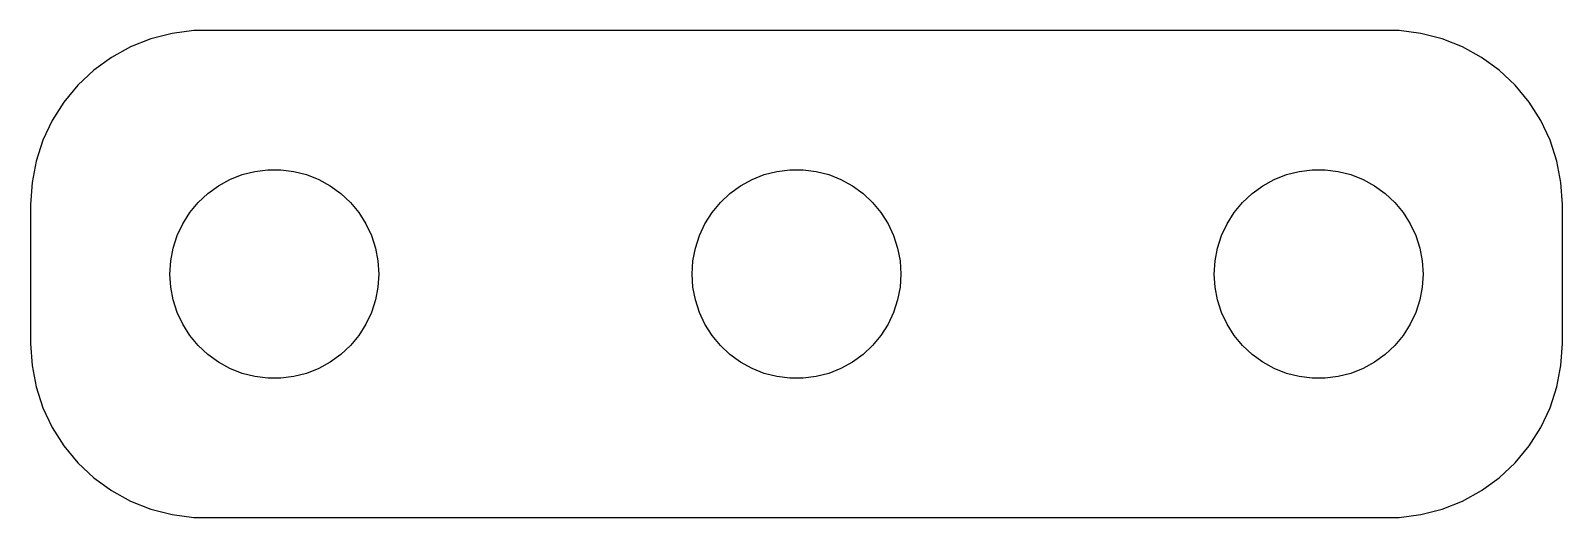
# Model space of a CAD drawing. Header units: metres. Extents: x -11 to 11, y 44.5 to 75.5.
# Drawn here: x -11 to 11, y 44.5 to 51.5 of the extents above.
import ezdxf

# ---------------------------------------------------------------- set-up
doc = ezdxf.new("R2010")
doc.units = ezdxf.units.M

msp = doc.modelspace()

# ---------------------------------------------------------------- linework, layer by layer
for p, q in [((-8.65697, 51.4951), (-8.96844, 51.4557)), ((8.65697, 51.4951), (-8.65697, 51.4951)), ((8.96844, 51.4557), (8.65697, 51.4951)), ((-9.56444, 51.2621), (-9.83955, 51.1108)), ((-9.27254, 51.3776), (-9.56444, 51.2621)), ((-8.96844, 51.4557), (-9.27254, 51.3776)), ((9.27254, 51.3776), (8.96844, 51.4557)), ((9.56444, 51.2621), (9.27254, 51.3776)), ((9.83955, 51.1108), (9.56444, 51.2621)), ((-9.83955, 51.1108), (-10.0936, 50.9263)), ((10.0936, 50.9263), (9.83955, 51.1108)), ((-10.0936, 50.9263), (-10.3224, 50.7114)), ((10.3224, 50.7114), (10.0936, 50.9263)), ((-10.3224, 50.7114), (-10.5225, 50.4695)), ((10.5225, 50.4695), (10.3224, 50.7114)), ((-10.5225, 50.4695), (-10.6908, 50.2044)), ((10.6908, 50.2044), (10.5225, 50.4695)), ((-10.6908, 50.2044), (-10.8244, 49.9203)), ((10.8244, 49.9203), (10.6908, 50.2044)), ((-10.8244, 49.9203), (-10.9214, 49.6217)), ((10.9214, 49.6217), (10.8244, 49.9203)), ((-10.9214, 49.6217), (-10.9803, 49.3133)), ((10.9803, 49.3133), (10.9214, 49.6217)), ((-10.9803, 49.3133), (-11, 49)), ((-8.30373, 49.2665), (-8.13866, 49.3572)), ((-8.13866, 49.3572), (-7.96352, 49.4266)), ((-7.96352, 49.4266), (-7.78107, 49.4734)), ((-7.78107, 49.4734), (-7.59418, 49.497)), ((-7.59418, 49.497), (-7.40581, 49.497)), ((-7.40581, 49.497), (-7.21892, 49.4734)), ((-7.21892, 49.4734), (-7.03647, 49.4266)), ((-7.03647, 49.4266), (-6.86133, 49.3572)), ((-6.86133, 49.3572), (-6.69626, 49.2665)), ((-0.803726, 49.2665), (-0.638657, 49.3572)), ((-0.638657, 49.3572), (-0.463516, 49.4266)), ((-0.463516, 49.4266), (-0.281067, 49.4734)), ((-0.281067, 49.4734), (-0.094177, 49.497)), ((-0.094177, 49.497), (0.094177, 49.497)), ((0.094177, 49.497), (0.281067, 49.4734)), ((0.281067, 49.4734), (0.463516, 49.4266)), ((0.463516, 49.4266), (0.638657, 49.3572)), ((0.638657, 49.3572), (0.803726, 49.2665)), ((6.69626, 49.2665), (6.86133, 49.3572)), ((6.86133, 49.3572), (7.03647, 49.4266)), ((7.03647, 49.4266), (7.21892, 49.4734)), ((7.21892, 49.4734), (7.40581, 49.497)), ((7.40581, 49.497), (7.59418, 49.497)), ((7.59418, 49.497), (7.78107, 49.4734)), ((7.78107, 49.4734), (7.96352, 49.4266)), ((7.96352, 49.4266), (8.13866, 49.3572)), ((8.13866, 49.3572), (8.30373, 49.2665)), ((11, 49), (10.9803, 49.3133)), ((-8.59344, 49.0268), (-8.45613, 49.1558)), ((-8.45613, 49.1558), (-8.30373, 49.2665)), ((-6.69626, 49.2665), (-6.54385, 49.1558)), ((-6.54385, 49.1558), (-6.40654, 49.0268)), ((-1.09344, 49.0268), (-0.956131, 49.1558)), ((-0.956131, 49.1558), (-0.803726, 49.2665)), ((0.803726, 49.2665), (0.956131, 49.1558)), ((0.956131, 49.1558), (1.09344, 49.0268)), ((6.40654, 49.0268), (6.54385, 49.1558)), ((6.54385, 49.1558), (6.69626, 49.2665)), ((8.30373, 49.2665), (8.45613, 49.1558)), ((8.45613, 49.1558), (8.59344, 49.0268)), ((-11, 49), (-11, 47)), ((-8.81445, 48.7226), (-8.71352, 48.8817)), ((-8.71352, 48.8817), (-8.59344, 49.0268)), ((-6.40654, 49.0268), (-6.28647, 48.8817)), ((-6.28647, 48.8817), (-6.18553, 48.7226)), ((-1.31445, 48.7226), (-1.21352, 48.8817)), ((-1.21352, 48.8817), (-1.09344, 49.0268)), ((1.09344, 49.0268), (1.21352, 48.8817)), ((1.21352, 48.8817), (1.31445, 48.7226)), ((6.18553, 48.7226), (6.28647, 48.8817)), ((6.28647, 48.8817), (6.40654, 49.0268)), ((8.59344, 49.0268), (8.71352, 48.8817)), ((8.71352, 48.8817), (8.81445, 48.7226)), ((11, 47), (11, 49)), ((-8.89465, 48.5522), (-8.81445, 48.7226)), ((-6.18553, 48.7226), (-6.10533, 48.5522)), ((-1.39465, 48.5522), (-1.31445, 48.7226)), ((1.31445, 48.7226), (1.39465, 48.5522)), ((6.10533, 48.5522), (6.18553, 48.7226)), ((8.81445, 48.7226), (8.89465, 48.5522)), ((-8.95287, 48.373), (-8.89465, 48.5522)), ((-6.10533, 48.5522), (-6.04712, 48.373)), ((-1.45287, 48.373), (-1.39465, 48.5522)), ((1.39465, 48.5522), (1.45287, 48.373)), ((6.04712, 48.373), (6.10533, 48.5522)), ((8.89465, 48.5522), (8.95287, 48.373)), ((-9, 48), (-8.98816, 48.188)), ((-8.98816, 48.188), (-8.95287, 48.373)), ((-6.04712, 48.373), (-6.01183, 48.188)), ((-6.01183, 48.188), (-6, 48)), ((-1.5, 48), (-1.48816, 48.188)), ((-1.48816, 48.188), (-1.45287, 48.373)), ((1.45287, 48.373), (1.48816, 48.188)), ((1.48816, 48.188), (1.5, 48)), ((6, 48), (6.01183, 48.188)), ((6.01183, 48.188), (6.04712, 48.373)), ((8.95287, 48.373), (8.98816, 48.188)), ((8.98816, 48.188), (9, 48)), ((-8.98816, 47.812), (-9, 48)), ((-6, 48), (-6.01183, 47.812)), ((-1.48816, 47.812), (-1.5, 48)), ((1.5, 48), (1.48816, 47.812)), ((6.01183, 47.812), (6, 48)), ((9, 48), (8.98816, 47.812)), ((-8.95287, 47.627), (-8.98816, 47.812)), ((-6.01183, 47.812), (-6.04712, 47.627)), ((-1.45287, 47.627), (-1.48816, 47.812)), ((1.48816, 47.812), (1.45287, 47.627)), ((6.04712, 47.627), (6.01183, 47.812)), ((8.98816, 47.812), (8.95287, 47.627)), ((-8.89465, 47.4478), (-8.95287, 47.627)), ((-6.04712, 47.627), (-6.10533, 47.4478)), ((-1.39465, 47.4478), (-1.45287, 47.627)), ((1.45287, 47.627), (1.39465, 47.4478)), ((6.10533, 47.4478), (6.04712, 47.627)), ((8.95287, 47.627), (8.89465, 47.4478)), ((-8.81445, 47.2774), (-8.89465, 47.4478)), ((-6.10533, 47.4478), (-6.18553, 47.2774)), ((-1.31445, 47.2774), (-1.39465, 47.4478)), ((1.39465, 47.4478), (1.31445, 47.2774)), ((6.18553, 47.2774), (6.10533, 47.4478)), ((8.89465, 47.4478), (8.81445, 47.2774)), ((-8.71352, 47.1183), (-8.81445, 47.2774)), ((-8.59344, 46.9732), (-8.71352, 47.1183)), ((-6.28647, 47.1183), (-6.40654, 46.9732)), ((-6.18553, 47.2774), (-6.28647, 47.1183)), ((-1.21352, 47.1183), (-1.31445, 47.2774)), ((-1.09344, 46.9732), (-1.21352, 47.1183)), ((1.21352, 47.1183), (1.09344, 46.9732)), ((1.31445, 47.2774), (1.21352, 47.1183)), ((6.28647, 47.1183), (6.18553, 47.2774)), ((6.40654, 46.9732), (6.28647, 47.1183)), ((8.71352, 47.1183), (8.59344, 46.9732)), ((8.81445, 47.2774), (8.71352, 47.1183)), ((-11, 47), (-10.9803, 46.6867)), ((-8.45613, 46.8442), (-8.59344, 46.9732)), ((-6.40654, 46.9732), (-6.54385, 46.8442)), ((-0.956131, 46.8442), (-1.09344, 46.9732)), ((1.09344, 46.9732), (0.956131, 46.8442)), ((6.54385, 46.8442), (6.40654, 46.9732)), ((8.59344, 46.9732), (8.45613, 46.8442)), ((10.9803, 46.6867), (11, 47)), ((-10.9803, 46.6867), (-10.9214, 46.3783)), ((-8.30373, 46.7335), (-8.45613, 46.8442)), ((-8.13866, 46.6428), (-8.30373, 46.7335)), ((-7.96352, 46.5734), (-8.13866, 46.6428)), ((-6.86133, 46.6428), (-7.03647, 46.5734)), ((-6.69626, 46.7335), (-6.86133, 46.6428)), ((-6.54385, 46.8442), (-6.69626, 46.7335)), ((-0.803726, 46.7335), (-0.956131, 46.8442)), ((-0.638657, 46.6428), (-0.803726, 46.7335)), ((-0.463516, 46.5734), (-0.638657, 46.6428)), ((0.638657, 46.6428), (0.463516, 46.5734)), ((0.803726, 46.7335), (0.638657, 46.6428)), ((0.956131, 46.8442), (0.803726, 46.7335)), ((6.69626, 46.7335), (6.54385, 46.8442)), ((6.86133, 46.6428), (6.69626, 46.7335)), ((7.03647, 46.5734), (6.86133, 46.6428)), ((8.13866, 46.6428), (7.96352, 46.5734)), ((8.30373, 46.7335), (8.13866, 46.6428)), ((8.45613, 46.8442), (8.30373, 46.7335)), ((10.9214, 46.3783), (10.9803, 46.6867)), ((-7.78107, 46.5266), (-7.96352, 46.5734)), ((-7.59418, 46.503), (-7.78107, 46.5266)), ((-7.40581, 46.503), (-7.59418, 46.503)), ((-7.21892, 46.5266), (-7.40581, 46.503)), ((-7.03647, 46.5734), (-7.21892, 46.5266)), ((-0.281067, 46.5266), (-0.463516, 46.5734)), ((-0.094177, 46.503), (-0.281067, 46.5266)), ((0.094177, 46.503), (-0.094177, 46.503)), ((0.281067, 46.5266), (0.094177, 46.503)), ((0.463516, 46.5734), (0.281067, 46.5266)), ((7.21892, 46.5266), (7.03647, 46.5734)), ((7.40581, 46.503), (7.21892, 46.5266)), ((7.59418, 46.503), (7.40581, 46.503)), ((7.78107, 46.5266), (7.59418, 46.503)), ((7.96352, 46.5734), (7.78107, 46.5266)), ((-10.9214, 46.3783), (-10.8244, 46.0797)), ((10.8244, 46.0797), (10.9214, 46.3783)), ((-10.8244, 46.0797), (-10.6908, 45.7956)), ((10.6908, 45.7956), (10.8244, 46.0797)), ((-10.6908, 45.7956), (-10.5225, 45.5305)), ((10.5225, 45.5305), (10.6908, 45.7956)), ((-10.5225, 45.5305), (-10.3224, 45.2886)), ((10.3224, 45.2886), (10.5225, 45.5305)), ((-10.3224, 45.2886), (-10.0936, 45.0737)), ((10.0936, 45.0737), (10.3224, 45.2886)), ((-10.0936, 45.0737), (-9.83955, 44.8892)), ((-9.83955, 44.8892), (-9.56444, 44.7379)), ((9.56444, 44.7379), (9.83955, 44.8892)), ((9.83955, 44.8892), (10.0936, 45.0737)), ((-9.56444, 44.7379), (-9.27254, 44.6224)), ((9.27254, 44.6224), (9.56444, 44.7379)), ((-9.27254, 44.6224), (-8.96844, 44.5443)), ((-8.96844, 44.5443), (-8.65697, 44.5049)), ((-8.65697, 44.5049), (8.65697, 44.5049)), ((8.65697, 44.5049), (8.96844, 44.5443)), ((8.96844, 44.5443), (9.27254, 44.6224))]:
    msp.add_line(p, q)

doc.saveas('drawing.dxf')
